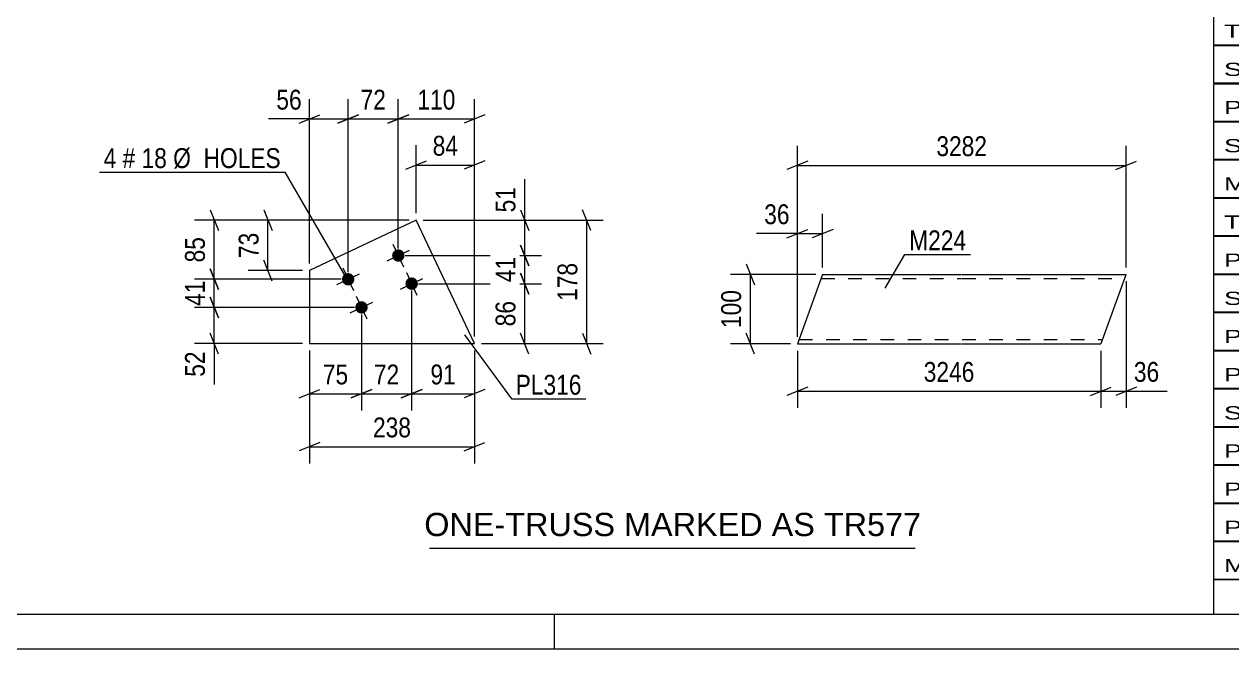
# Model space of a CAD drawing. Header units: millimetres. Extents: x 0 to 841, y 0 to 594.
# Drawn here: x 344.6 to 518.6, y 0 to 90 of the extents above; entities that cross this region are included whole.
import ezdxf

# ---------------------------------------------------------------- set-up
doc = ezdxf.new("R2010")
doc.units = ezdxf.units.MM
doc.linetypes.add('DXK_LINE_DOT2', pattern=[3.9198, 1.9599, -1.9599])
doc.styles.add('Arial', font='ARIAL.TTF', dxfattribs={"height": 0.2})
doc.styles.add('Arial Narrow', font='ARIALN.TTF', dxfattribs={"height": 0.2})

# ---------------------------------------------------------------- blocks, each defined once
blk = doc.blocks.new('Unknown-122568681-1133')
at = {"color": 5, "linetype": 'Continuous'}
for p, q in [((5, 5), (836, 5)), ((421, 0), (421, 5)), ((0, 0), (841, 0))]:
    blk.add_line(p, q, dxfattribs=at)
blk = doc.blocks.new('Part-122568681-7445 - 7439')
at = {"color": 2, "linetype": 'Continuous'}
for p, q in [((459.66, 53.97), (456.02, 43.97)), ((459.66, 53.97), (459.66, 53.97)), ((459.66, 53.97), (479.66, 53.97)), ((479.76, 53.97), (503.4, 53.97)), ((503.37, 53.88), (503.4, 53.97)), ((503.4, 53.97), (503.4, 53.97)), ((503.37, 53.88), (499.76, 43.97)), ((456.02, 43.97), (456.02, 43.97)), ((456.02, 43.97), (479.66, 43.97)), ((479.76, 43.97), (499.76, 43.97)), ((499.76, 43.97), (499.76, 43.97))]:
    blk.add_line(p, q, dxfattribs=at)
at = {"color": 7, "linetype": 'DXK_LINE_DOT2'}
for p, q in [((459.66, 53.97), (459.66, 53.97)), ((459.66, 53.97), (479.66, 53.97)), ((479.76, 53.97), (503.4, 53.97)), ((503.4, 53.97), (503.37, 53.88)), ((459.22, 52.77), (459.22, 52.77)), ((459.22, 52.77), (459.22, 52.77)), ((459.44, 53.37), (459.44, 53.37)), ((459.44, 53.37), (479.66, 53.37)), ((459.44, 53.37), (479.66, 53.37)), ((479.76, 53.37), (503.18, 53.37)), ((479.76, 53.37), (503.18, 53.37)), ((502.96, 52.77), (502.96, 52.77)), ((502.96, 52.77), (502.96, 52.77)), ((503.13, 53.23), (503.13, 53.23)), ((503.18, 53.37), (503.18, 53.37)), ((503.27, 53.62), (503.27, 53.62)), ((503.37, 53.88), (503.37, 53.88)), ((456.02, 43.97), (479.66, 43.97)), ((456.24, 44.57), (456.24, 44.57)), ((456.24, 44.57), (479.66, 44.57)), ((456.24, 44.57), (479.66, 44.57)), ((456.29, 44.72), (456.29, 44.72)), ((479.76, 44.57), (499.98, 44.57)), ((479.76, 44.57), (499.98, 44.57)), ((479.76, 43.97), (499.76, 43.97)), ((499.98, 44.57), (499.98, 44.57))]:
    blk.add_line(p, q, dxfattribs=at)
blk = doc.blocks.new('Part-122568681-12860 - 12859')
at = {"color": 2, "linetype": 'Continuous'}
for p, q in [((401.07, 61.78), (385.7, 54.51)), ((409.48, 43.99), (401.07, 61.78)), ((385.7, 54.51), (385.7, 43.99)), ((385.7, 43.99), (409.48, 43.99))]:
    blk.add_line(p, q, dxfattribs=at)
blk = doc.blocks.new('Bolt-122568681-12861 - 12859')
at = {"linetype": 'Continuous'}
for points in [[(399.31, 57.07, -1), (397.69, 56.3, -1)], [(392.08, 53.65, -1), (390.46, 52.88, -1)], [(401.24, 53.01, -1), (399.61, 52.24, -1)], [(394.01, 49.59, -1), (392.38, 48.82, -1)]]:
    blk.add_hatch(color=1, dxfattribs=at).paths.add_polyline_path(points)
at = {"color": 1, "linetype": 'Continuous'}
for p, q in [((396.87, 55.92), (400.13, 57.46)), ((397.73, 58.32), (399.27, 55.06)), ((389.64, 52.5), (392.9, 54.04)), ((390.5, 54.9), (392.04, 51.64)), ((399.66, 54.25), (401.19, 50.99)), ((398.8, 51.85), (402.05, 53.39)), ((392.42, 50.83), (393.96, 47.57)), ((391.57, 48.43), (394.82, 49.97))]:
    blk.add_line(p, q, dxfattribs=at)
blk = doc.blocks.new('StraightDimension-122568681-7497 - 7439')
at = {"color": 7, "linetype": 'Continuous'}
for p, q in [((456.02, 42.97), (456.02, 34.73)), ((499.76, 42.97), (499.76, 34.73)), ((457.52, 37.73), (454.52, 36.53)), ((456.02, 37.13), (499.76, 37.13)), ((498.26, 36.53), (501.26, 37.73))]:
    blk.add_line(p, q, dxfattribs=at)
at = {"color": 0}
blk.add_wipeout([(482.15, 37.88), (482.15, 42.08), (473.63, 42.08), (473.63, 37.88)], dxfattribs=at)
at = {"color": 3, "style": 'Arial Narrow'}
blk.add_text('3246', height=2.863, dxfattribs=at).set_placement((474.23, 38.48))
blk = doc.blocks.new('StraightDimension-122568681-7485 - 7439')
at = {"color": 7, "linetype": 'Continuous'}
for p, q in [((503.4, 52.97), (503.4, 34.73)), ((499.76, 42.97), (499.76, 34.73)), ((498.26, 36.53), (501.26, 37.73)), ((499.76, 37.13), (503.4, 37.13)), ((504.9, 37.73), (501.9, 36.53))]:
    blk.add_line(p, q, dxfattribs=at)
at = {"color": 0}
blk.add_wipeout([(508.78, 37.88), (508.78, 42.08), (503.92, 42.08), (503.92, 37.88)], dxfattribs=at)
at = {"color": 7, "linetype": 'Continuous'}
blk.add_line((503.4, 37.13), (509.31, 37.13), dxfattribs=at)
blk.add_line((503.4, 37.13), (509.31, 37.13), dxfattribs=at)
at = {"color": 3, "style": 'Arial Narrow'}
blk.add_text('36', height=2.863, dxfattribs=at).set_placement((504.52, 38.48))
blk = doc.blocks.new('StraightDimension-122568681-7461 - 7439')
at = {"color": 7, "linetype": 'Continuous'}
for p, q in [((456.02, 44.97), (456.02, 72.51)), ((503.4, 54.97), (503.4, 72.51)), ((457.52, 70.26), (454.52, 69.06)), ((456.02, 69.66), (503.4, 69.66)), ((501.9, 69.06), (504.9, 70.26))]:
    blk.add_line(p, q, dxfattribs=at)
at = {"color": 0}
blk.add_wipeout([(483.97, 70.41), (483.97, 74.61), (475.45, 74.61), (475.45, 70.41)], dxfattribs=at)
at = {"color": 3, "style": 'Arial Narrow'}
blk.add_text('3282', height=2.863, dxfattribs=at).set_placement((476.05, 71.01))
blk = doc.blocks.new('StraightDimension-122568681-7472 - 7439')
at = {"color": 7, "linetype": 'Continuous'}
for p, q in [((456.02, 44.97), (456.02, 62.7)), ((459.66, 54.97), (459.66, 62.7)), ((454.52, 59.25), (457.52, 60.45)), ((456.02, 59.85), (459.66, 59.85)), ((461.16, 60.45), (458.16, 59.25))]:
    blk.add_line(p, q, dxfattribs=at)
at = {"color": 0}
blk.add_wipeout([(455.49, 60.6), (455.49, 64.8), (450.64, 64.8), (450.64, 60.6)], dxfattribs=at)
at = {"color": 7, "linetype": 'Continuous'}
blk.add_line((456.02, 59.85), (450.11, 59.85), dxfattribs=at)
blk.add_line((456.02, 59.85), (450.11, 59.85), dxfattribs=at)
at = {"color": 3, "style": 'Arial Narrow'}
blk.add_text('36', height=2.863, dxfattribs=at).set_placement((451.24, 61.2))
blk = doc.blocks.new('StraightDimension-122568681-7448 - 7439')
at = {"color": 7, "linetype": 'Continuous'}
for p, q in [((458.66, 53.97), (446.4, 53.97)), ((448.65, 55.47), (449.85, 52.47)), ((449.25, 43.97), (449.25, 53.97)), ((449.85, 42.47), (448.65, 45.47)), ((455.02, 43.97), (446.4, 43.97))]:
    blk.add_line(p, q, dxfattribs=at)
at = {"color": 0}
blk.add_wipeout([(448.5, 52.32), (444.3, 52.32), (444.3, 45.63), (448.5, 45.63)], dxfattribs=at)
at = {"color": 3, "style": 'Arial Narrow'}
blk.add_text('100', height=2.863, rotation=90.0002, dxfattribs=at).set_placement((447.9, 46.23))
blk = doc.blocks.new('StraightDimension-122568681-13129 - 12859')
at = {"color": 7, "linetype": 'Continuous'}
for p, q in [((379.11, 63.28), (380.31, 60.28)), ((400.07, 61.78), (376.86, 61.78)), ((379.71, 54.51), (379.71, 61.78)), ((380.31, 53.01), (379.11, 56.01)), ((384.7, 54.51), (376.86, 54.51))]:
    blk.add_line(p, q, dxfattribs=at)
at = {"color": 0}
blk.add_wipeout([(378.96, 60.57), (374.76, 60.57), (374.76, 55.71), (378.96, 55.71)], dxfattribs=at)
at = {"color": 3, "style": 'Arial Narrow'}
blk.add_text('73', height=2.863, rotation=90.0002, dxfattribs=at).set_placement((378.36, 56.31))
blk = doc.blocks.new('StraightDimension-122568681-14884 - 12859')
at = {"color": 7, "linetype": 'Continuous'}
for p, q in [((416.13, 54.12), (417.33, 51.12)), ((401.42, 52.62), (419.13, 52.62)), ((416.73, 43.99), (416.73, 52.62)), ((417.33, 42.49), (416.13, 45.49)), ((410.48, 43.99), (419.13, 43.99))]:
    blk.add_line(p, q, dxfattribs=at)
at = {"color": 0}
blk.add_wipeout([(415.98, 50.73), (411.78, 50.73), (411.78, 45.88), (415.98, 45.88)], dxfattribs=at)
at = {"color": 3, "style": 'Arial Narrow'}
blk.add_text('86', height=2.863, rotation=90.0002, dxfattribs=at).set_placement((415.38, 46.48))
blk = doc.blocks.new('StraightDimension-122568681-13160 - 12859')
at = {"color": 7, "linetype": 'Continuous'}
for p, q in [((371.37, 54.77), (372.57, 51.77)), ((390.27, 53.27), (369.12, 53.27)), ((371.97, 49.2), (371.97, 53.27)), ((372.57, 47.7), (371.37, 50.7)), ((392.19, 49.2), (369.12, 49.2))]:
    blk.add_line(p, q, dxfattribs=at)
at = {"color": 0}
blk.add_wipeout([(371.22, 53.66), (367.02, 53.66), (367.02, 48.81), (371.22, 48.81)], dxfattribs=at)
at = {"color": 3, "style": 'Arial Narrow'}
blk.add_text('41', height=2.863, rotation=90.0002, dxfattribs=at).set_placement((370.62, 49.41))
blk = doc.blocks.new('StraightDimension-122568681-13135 - 12859')
at = {"color": 7, "linetype": 'Continuous'}
for p, q in [((426.25, 60.28), (425.05, 63.28)), ((402.07, 61.78), (428.05, 61.78)), ((425.65, 43.99), (425.65, 61.78)), ((425.05, 45.49), (426.25, 42.49)), ((410.48, 43.99), (428.05, 43.99))]:
    blk.add_line(p, q, dxfattribs=at)
at = {"color": 0}
blk.add_wipeout([(424.9, 56.23), (420.7, 56.23), (420.7, 49.54), (424.9, 49.54)], dxfattribs=at)
at = {"color": 3, "style": 'Arial Narrow'}
blk.add_text('178', height=2.863, rotation=90.0002, dxfattribs=at).set_placement((424.3, 50.14))
blk = doc.blocks.new('StraightDimension-122568681-13119 - 12859')
at = {"color": 7, "linetype": 'Continuous'}
for p, q in [((401.07, 62.78), (401.07, 72.57)), ((409.48, 44.99), (409.48, 72.57)), ((399.57, 69.12), (402.57, 70.32)), ((401.07, 69.72), (409.48, 69.72)), ((410.98, 70.32), (407.98, 69.12))]:
    blk.add_line(p, q, dxfattribs=at)
at = {"color": 0}
blk.add_wipeout([(407.71, 70.47), (407.71, 74.67), (402.85, 74.67), (402.85, 70.47)], dxfattribs=at)
at = {"color": 3, "style": 'Arial Narrow'}
blk.add_text('84', height=2.863, dxfattribs=at).set_placement((403.45, 71.07))
blk = doc.blocks.new('StraightDimension-122568681-13125 - 12859')
at = {"color": 7, "linetype": 'Continuous'}
for p, q in [((385.7, 42.99), (385.7, 26.73)), ((409.48, 42.99), (409.48, 26.73)), ((387.2, 29.73), (384.2, 28.53)), ((407.98, 28.53), (410.98, 29.73)), ((385.7, 29.13), (409.48, 29.13))]:
    blk.add_line(p, q, dxfattribs=at)
at = {"color": 0}
blk.add_wipeout([(400.94, 29.88), (400.94, 34.08), (394.25, 34.08), (394.25, 29.88)], dxfattribs=at)
at = {"color": 3, "style": 'Arial Narrow'}
blk.add_text('238', height=2.863, dxfattribs=at).set_placement((394.85, 30.48))
blk = doc.blocks.new('StraightDimension-122568681-13139 - 12859')
at = {"color": 7, "linetype": 'Continuous'}
for p, q in [((398.5, 57.69), (398.5, 79.21)), ((409.48, 44.99), (409.48, 79.21)), ((397, 75.76), (400, 76.96)), ((410.98, 76.96), (407.98, 75.76)), ((398.5, 76.36), (409.48, 76.36))]:
    blk.add_line(p, q, dxfattribs=at)
at = {"color": 0}
blk.add_wipeout([(407.33, 77.11), (407.33, 81.31), (400.65, 81.31), (400.65, 77.11)], dxfattribs=at)
at = {"color": 3, "style": 'Arial Narrow'}
blk.add_text('110', height=2.863, dxfattribs=at).set_placement((401.25, 77.71))
blk = doc.blocks.new('StraightDimension-122568681-13140 - 12859')
at = {"color": 7, "linetype": 'Continuous'}
for p, q in [((391.27, 54.27), (391.27, 79.21)), ((398.5, 57.69), (398.5, 79.21)), ((389.77, 75.76), (392.77, 76.96)), ((400, 76.96), (397, 75.76)), ((391.27, 76.36), (398.5, 76.36))]:
    blk.add_line(p, q, dxfattribs=at)
at = {"color": 0}
blk.add_wipeout([(397.31, 77.11), (397.31, 81.31), (392.46, 81.31), (392.46, 77.11)], dxfattribs=at)
at = {"color": 3, "style": 'Arial Narrow'}
blk.add_text('72', height=2.863, dxfattribs=at).set_placement((393.06, 77.71))
blk = doc.blocks.new('StraightDimension-122568681-13141 - 12859')
at = {"color": 7, "linetype": 'Continuous'}
for p, q in [((385.7, 55.51), (385.7, 79.21)), ((391.27, 54.27), (391.27, 79.21)), ((384.2, 75.76), (387.2, 76.96)), ((392.77, 76.96), (389.77, 75.76)), ((385.7, 76.36), (391.27, 76.36))]:
    blk.add_line(p, q, dxfattribs=at)
at = {"color": 0}
blk.add_wipeout([(385.18, 77.11), (385.18, 81.31), (380.32, 81.31), (380.32, 77.11)], dxfattribs=at)
at = {"color": 7, "linetype": 'Continuous'}
blk.add_line((385.7, 76.36), (379.8, 76.36), dxfattribs=at)
blk.add_line((385.7, 76.36), (379.8, 76.36), dxfattribs=at)
at = {"color": 3, "style": 'Arial Narrow'}
blk.add_text('56', height=2.863, dxfattribs=at).set_placement((380.92, 77.71))
blk = doc.blocks.new('StraightDimension-122568681-13159 - 12859')
at = {"color": 7, "linetype": 'Continuous'}
for p, q in [((371.37, 63.28), (372.57, 60.28)), ((400.07, 61.78), (369.12, 61.78)), ((371.97, 53.27), (371.97, 61.78)), ((372.57, 51.77), (371.37, 54.77)), ((390.27, 53.27), (369.12, 53.27))]:
    blk.add_line(p, q, dxfattribs=at)
at = {"color": 0}
blk.add_wipeout([(371.22, 59.95), (367.02, 59.95), (367.02, 55.09), (371.22, 55.09)], dxfattribs=at)
at = {"color": 3, "style": 'Arial Narrow'}
blk.add_text('85', height=2.863, rotation=90.0002, dxfattribs=at).set_placement((370.62, 55.69))
blk = doc.blocks.new('StraightDimension-122568681-14906 - 12859')
at = {"color": 7, "linetype": 'Continuous'}
for p, q in [((400.42, 51.62), (400.42, 34.36)), ((393.19, 48.2), (393.19, 34.36)), ((391.69, 36.16), (394.69, 37.36)), ((393.19, 36.76), (400.42, 36.76)), ((401.92, 37.36), (398.92, 36.16))]:
    blk.add_line(p, q, dxfattribs=at)
at = {"color": 0}
blk.add_wipeout([(399.24, 37.51), (399.24, 41.71), (394.38, 41.71), (394.38, 37.51)], dxfattribs=at)
at = {"color": 3, "style": 'Arial Narrow'}
blk.add_text('72', height=2.863, dxfattribs=at).set_placement((394.98, 38.11))
blk = doc.blocks.new('StraightDimension-122568681-13161 - 12859')
at = {"color": 7, "linetype": 'Continuous'}
for p, q in [((371.37, 50.7), (372.57, 47.7)), ((392.19, 49.2), (369.12, 49.2)), ((371.97, 43.99), (371.97, 49.2)), ((372.57, 42.49), (371.37, 45.49)), ((384.7, 43.99), (369.12, 43.99))]:
    blk.add_line(p, q, dxfattribs=at)
at = {"color": 0}
blk.add_wipeout([(371.22, 43.47), (367.02, 43.47), (367.02, 38.61), (371.22, 38.61)], dxfattribs=at)
at = {"color": 7, "linetype": 'Continuous'}
blk.add_line((371.97, 43.99), (371.97, 38.09), dxfattribs=at)
blk.add_line((371.97, 43.99), (371.97, 38.09), dxfattribs=at)
at = {"color": 3, "style": 'Arial Narrow'}
blk.add_text('52', height=2.863, rotation=90.0002, dxfattribs=at).set_placement((370.62, 39.21))
blk = doc.blocks.new('StraightDimension-122568681-14882 - 12859')
at = {"color": 7, "linetype": 'Continuous'}
for p, q in [((416.13, 63.28), (417.33, 60.28)), ((402.07, 61.78), (419.13, 61.78)), ((416.73, 56.69), (416.73, 61.78)), ((417.33, 55.19), (416.13, 58.19)), ((399.5, 56.69), (419.13, 56.69))]:
    blk.add_line(p, q, dxfattribs=at)
at = {"color": 0}
blk.add_wipeout([(415.98, 67.16), (411.78, 67.16), (411.78, 62.3), (415.98, 62.3)], dxfattribs=at)
at = {"color": 7, "linetype": 'Continuous'}
blk.add_line((416.73, 61.78), (416.73, 67.68), dxfattribs=at)
blk.add_line((416.73, 61.78), (416.73, 67.68), dxfattribs=at)
at = {"color": 3, "style": 'Arial Narrow'}
blk.add_text('51', height=2.863, rotation=90.0002, dxfattribs=at).set_placement((415.38, 62.9))
blk = doc.blocks.new('StraightDimension-122568681-14883 - 12859')
at = {"color": 7, "linetype": 'Continuous'}
for p, q in [((416.13, 58.19), (417.33, 55.19)), ((399.5, 56.69), (419.13, 56.69)), ((416.73, 52.62), (416.73, 56.69)), ((417.33, 51.12), (416.13, 54.12)), ((401.42, 52.62), (419.13, 52.62))]:
    blk.add_line(p, q, dxfattribs=at)
at = {"color": 0}
blk.add_wipeout([(415.98, 57.08), (411.78, 57.08), (411.78, 52.23), (415.98, 52.23)], dxfattribs=at)
at = {"color": 3, "style": 'Arial Narrow'}
blk.add_text('41', height=2.863, rotation=90.0002, dxfattribs=at).set_placement((415.38, 52.83))
blk = doc.blocks.new('StraightDimension-122568681-14905 - 12859')
at = {"color": 7, "linetype": 'Continuous'}
for p, q in [((400.42, 51.62), (400.42, 34.36)), ((409.48, 42.99), (409.48, 34.36)), ((398.92, 36.16), (401.92, 37.36)), ((400.42, 36.76), (409.48, 36.76)), ((410.98, 37.36), (407.98, 36.16))]:
    blk.add_line(p, q, dxfattribs=at)
at = {"color": 0}
blk.add_wipeout([(407.38, 37.51), (407.38, 41.71), (402.53, 41.71), (402.53, 37.51)], dxfattribs=at)
at = {"color": 3, "style": 'Arial Narrow'}
blk.add_text('91', height=2.863, dxfattribs=at).set_placement((403.13, 38.11))
blk = doc.blocks.new('StraightDimension-122568681-14907 - 12859')
at = {"color": 7, "linetype": 'Continuous'}
for p, q in [((393.19, 48.2), (393.19, 34.36)), ((385.7, 42.99), (385.7, 34.36)), ((384.2, 36.16), (387.2, 37.36)), ((385.7, 36.76), (393.19, 36.76)), ((394.69, 37.36), (391.69, 36.16))]:
    blk.add_line(p, q, dxfattribs=at)
at = {"color": 0}
blk.add_wipeout([(391.88, 37.51), (391.88, 41.71), (387.02, 41.71), (387.02, 37.51)], dxfattribs=at)
at = {"color": 3, "style": 'Arial Narrow'}
blk.add_text('75', height=2.863, dxfattribs=at).set_placement((387.62, 38.11))
blk = doc.blocks.new('Unknown-122568681-15229')
at = {"color": 7, "linetype": 'Continuous'}
for p, q in [((516, 130.25), (676, 130.25)), ((516, 119), (516, 130.25)), ((676, 130.25), (676, 119)), ((516, 119), (676, 119)), ((516, 119), (516, 114)), ((676, 119), (676, 114)), ((516, 114), (676, 114)), ((516, 114), (516, 109)), ((540, 114), (540, 109)), ((575.5, 114), (575.5, 109)), ((601.5, 114), (601.5, 109)), ((614.5, 114), (614.5, 109)), ((632, 114), (632, 109)), ((654, 114), (654, 109)), ((676, 114), (676, 109)), ((516, 109), (676, 109)), ((516, 108.95), (516, 103.55)), ((516, 108.95), (676, 108.95)), ((540, 109), (540, 103.5)), ((575.5, 109), (575.5, 103.5)), ((601.5, 109), (601.5, 103.5)), ((614.5, 109), (614.5, 103.5)), ((632, 109), (632, 103.5)), ((654, 109), (654, 103.5)), ((676, 108.95), (676, 103.55)), ((516, 103.55), (676, 103.55)), ((516, 103.45), (516, 98.05)), ((516, 103.45), (676, 103.45)), ((540, 103.5), (540, 98)), ((575.5, 103.5), (575.5, 98)), ((601.5, 103.5), (601.5, 98)), ((614.5, 103.5), (614.5, 98)), ((632, 103.5), (632, 98)), ((654, 103.5), (654, 98)), ((676, 103.45), (676, 98.05)), ((516, 98.05), (676, 98.05)), ((516, 97.95), (516, 92.55)), ((516, 97.95), (676, 97.95)), ((540, 98), (540, 92.5)), ((575.5, 98), (575.5, 92.5)), ((601.5, 98), (601.5, 92.5)), ((614.5, 98), (614.5, 92.5)), ((632, 98), (632, 92.5)), ((654, 98), (654, 92.5)), ((676, 97.95), (676, 92.55)), ((516, 92.55), (676, 92.55)), ((516, 92.45), (516, 87.05)), ((516, 92.45), (676, 92.45)), ((540, 92.5), (540, 87)), ((575.5, 92.5), (575.5, 87)), ((601.5, 92.5), (601.5, 87)), ((614.5, 92.5), (614.5, 87)), ((632, 92.5), (632, 87)), ((654, 92.5), (654, 87)), ((676, 92.45), (676, 87.05)), ((516, 87.05), (676, 87.05)), ((516, 86.95), (516, 81.55)), ((516, 86.95), (676, 86.95)), ((540, 87), (540, 81.5)), ((575.5, 87), (575.5, 81.5)), ((601.5, 87), (601.5, 81.5)), ((614.5, 87), (614.5, 81.5)), ((632, 87), (632, 81.5)), ((654, 87), (654, 81.5)), ((676, 86.95), (676, 81.55)), ((516, 81.55), (676, 81.55)), ((516, 81.45), (516, 76.05)), ((516, 81.45), (676, 81.45)), ((540, 81.5), (540, 76)), ((575.5, 81.5), (575.5, 76)), ((601.5, 81.5), (601.5, 76)), ((614.5, 81.5), (614.5, 76)), ((632, 81.5), (632, 76)), ((654, 81.5), (654, 76)), ((676, 81.45), (676, 76.05)), ((516, 76.05), (676, 76.05)), ((516, 75.95), (516, 70.55)), ((516, 75.95), (676, 75.95)), ((540, 76), (540, 70.5)), ((575.5, 76), (575.5, 70.5)), ((601.5, 76), (601.5, 70.5)), ((614.5, 76), (614.5, 70.5)), ((632, 76), (632, 70.5)), ((654, 76), (654, 70.5)), ((676, 75.95), (676, 70.55)), ((516, 70.55), (676, 70.55)), ((516, 70.45), (516, 65.05)), ((516, 70.45), (676, 70.45)), ((540, 70.5), (540, 65)), ((575.5, 70.5), (575.5, 65)), ((601.5, 70.5), (601.5, 65)), ((614.5, 70.5), (614.5, 65)), ((632, 70.5), (632, 65)), ((654, 70.5), (654, 65)), ((676, 70.45), (676, 65.05)), ((516, 65.05), (676, 65.05)), ((516, 64.95), (516, 59.55)), ((516, 64.95), (676, 64.95)), ((540, 65), (540, 59.5)), ((575.5, 65), (575.5, 59.5)), ((601.5, 65), (601.5, 59.5)), ((614.5, 65), (614.5, 59.5)), ((632, 65), (632, 59.5)), ((654, 65), (654, 59.5)), ((676, 64.95), (676, 59.55)), ((516, 59.55), (676, 59.55)), ((516, 59.45), (516, 54.05)), ((516, 59.45), (676, 59.45)), ((540, 59.5), (540, 54)), ((575.5, 59.5), (575.5, 54)), ((601.5, 59.5), (601.5, 54)), ((614.5, 59.5), (614.5, 54)), ((632, 59.5), (632, 54)), ((654, 59.5), (654, 54)), ((676, 59.45), (676, 54.05)), ((516, 54.05), (676, 54.05)), ((540, 54), (540, 48.5)), ((575.5, 54), (575.5, 48.5)), ((601.5, 54), (601.5, 48.5)), ((614.5, 54), (614.5, 48.5)), ((632, 54), (632, 48.5)), ((654, 54), (654, 48.5)), ((516, 53.95), (516, 48.55)), ((516, 53.95), (676, 53.95)), ((676, 53.95), (676, 48.55)), ((516, 48.55), (676, 48.55)), ((516, 48.45), (516, 43.05)), ((516, 48.45), (676, 48.45)), ((540, 48.5), (540, 43)), ((575.5, 48.5), (575.5, 43)), ((601.5, 48.5), (601.5, 43)), ((614.5, 48.5), (614.5, 43)), ((632, 48.5), (632, 43)), ((654, 48.5), (654, 43)), ((676, 48.45), (676, 43.05)), ((516, 43.05), (676, 43.05)), ((516, 42.95), (516, 37.55)), ((516, 42.95), (676, 42.95)), ((540, 43), (540, 37.5)), ((575.5, 43), (575.5, 37.5)), ((601.5, 43), (601.5, 37.5)), ((614.5, 43), (614.5, 37.5)), ((632, 43), (632, 37.5)), ((654, 43), (654, 37.5)), ((676, 42.95), (676, 37.55)), ((516, 37.55), (676, 37.55)), ((516, 37.45), (516, 32.05)), ((516, 37.45), (676, 37.45)), ((540, 37.5), (540, 32)), ((575.5, 37.5), (575.5, 32)), ((601.5, 37.5), (601.5, 32)), ((614.5, 37.5), (614.5, 32)), ((632, 37.5), (632, 32)), ((654, 37.5), (654, 32)), ((676, 37.45), (676, 32.05)), ((516, 32.05), (676, 32.05)), ((516, 31.95), (516, 26.55)), ((516, 31.95), (676, 31.95)), ((540, 32), (540, 26.5)), ((575.5, 32), (575.5, 26.5)), ((601.5, 32), (601.5, 26.5)), ((614.5, 32), (614.5, 26.5)), ((632, 32), (632, 26.5)), ((654, 32), (654, 26.5)), ((676, 31.95), (676, 26.55)), ((516, 26.55), (676, 26.55)), ((516, 26.45), (516, 21.05)), ((516, 26.45), (676, 26.45)), ((540, 26.5), (540, 21)), ((575.5, 26.5), (575.5, 21)), ((601.5, 26.5), (601.5, 21)), ((614.5, 26.5), (614.5, 21)), ((632, 26.5), (632, 21)), ((654, 26.5), (654, 21)), ((676, 26.45), (676, 21.05)), ((516, 21.05), (676, 21.05)), ((516, 20.95), (516, 15.55)), ((516, 20.95), (676, 20.95)), ((540, 21), (540, 15.5)), ((575.5, 21), (575.5, 15.5)), ((601.5, 21), (601.5, 15.5)), ((614.5, 21), (614.5, 15.5)), ((632, 21), (632, 15.5)), ((654, 21), (654, 15.5)), ((676, 20.95), (676, 15.55)), ((516, 15.55), (676, 15.55)), ((516, 15.45), (516, 10.05)), ((516, 15.45), (676, 15.45)), ((540, 15.5), (540, 10)), ((575.5, 15.5), (575.5, 10)), ((601.5, 15.5), (601.5, 10)), ((614.5, 15.5), (614.5, 10)), ((632, 15.5), (632, 10)), ((654, 15.5), (654, 10)), ((676, 15.45), (676, 10.05)), ((516, 10.05), (676, 10.05)), ((516, 10), (676, 10)), ((516, 10), (516, 5)), ((632, 10), (632, 5)), ((654, 10), (654, 5)), ((676, 10), (676, 5)), ((516, 5), (676, 5))]:
    blk.add_line(p, q, dxfattribs=at)
at = {"color": 7, "style": 'Arial Narrow'}
for s, height, width, p in [('GENERAL NOTES & WELD DETAILS :', 2.8633, 1.4, (517.15, 122.56)), ('REFER TYP DRAWING TYP-01', 1.9089, 1.6, (600.7, 122.66)), ("MATERIAL LIST FOR ASSEMBLY MK'D", 1.9089, 1.6, (517.15, 115.06)), ('TR577', 1.909, 1.794707, (609.9, 114.97)), ('1', 1.91, 1.794707, (638.08, 115.06)), ('No. Required', 1.9089, 1.6, (647.41, 115.06)), ('Mark', 1.909, 1.7, (517.34, 110)), ('Profile', 1.909, 1.7, (550.41, 110)), ('Material', 1.909, 1.7, (580.54, 110.06)), ('No.', 1.909, 1.7, (605.5, 110.06)), ('Length', 1.909, 1.7, (616, 110.06)), ('Area', 1.909, 1.7, (638.5, 110.06)), ('Weight', 1.909, 1.7, (658, 110.06))]:
    blk.add_text(s, height=height, dxfattribs=dict(at, width=width)).set_placement(p)
at = {"color": 7, "linetype": 'Continuous', "style": 'Arial Narrow'}
for s, height, width, p in [('M224', 1.909, 1.794707, (517.5, 104.56)), ('SHS100*6', 1.909, 1.794707, (542, 104.56)), ('E350', 1.909, 1.794707, (581.74, 104.56)), ('8', 1.91, 1.794707, (605.86, 104.56)), ('3282', 1.909, 1.794707, (618.58, 104.56)), ('1.3', 1.909, 1.794707, (642.32, 104.56)), ('459.8', 1.909, 1.794707, (658.96, 104.56)), ('M221', 1.909, 1.794707, (517.5, 99.06)), ('SHS100*6', 1.909, 1.794707, (542, 99.06)), ('E350', 1.909, 1.794707, (581.74, 99.06)), ('7', 1.91, 1.794707, (605.86, 99.06)), ('3183', 1.909, 1.794707, (618.58, 99.06)), ('1.2', 1.909, 1.794707, (642.32, 99.06)), ('384.8', 1.909, 1.794707, (658.96, 99.06)), ('BC179', 1.909, 1.794707, (517.5, 93.56)), ('SHS100*6', 1.909, 1.794707, (542, 93.56)), ('E350', 1.909, 1.794707, (581.74, 93.56)), ('1', 1.91, 1.794707, (605.86, 93.56)), ('17782', 1.909, 1.794707, (616.4, 93.56)), ('7.1', 1.909, 1.794707, (642.32, 93.56)), ('314.9', 1.909, 1.794707, (658.96, 93.56)), ('TR577', 1.909, 1.794707, (517.5, 88.06)), ('SHS100*6', 1.909, 1.794707, (542, 88.06)), ('E350', 1.909, 1.794707, (581.74, 88.06)), ('1', 1.91, 1.794707, (605.86, 88.06)), ('17502', 1.909, 1.794707, (616.4, 88.06)), ('7.0', 1.909, 1.794707, (642.32, 88.06)), ('310.0', 1.909, 1.794707, (658.96, 88.06)), ('SP20', 1.909, 1.794707, (517.5, 82.56)), ('PL20*380', 1.909, 1.794707, (542, 82.56)), ('E350', 1.909, 1.794707, (581.74, 82.56)), ('6', 1.91, 1.794707, (605.86, 82.56)), ('380', 1.909, 1.794707, (620.77, 82.56)), ('0.3', 1.909, 1.794707, (642.32, 82.56)), ('136.0', 1.909, 1.794707, (658.96, 82.56)), ('PL581', 1.909, 1.794707, (517.5, 77.06)), ('PL12*300', 1.909, 1.794707, (542, 77.06)), ('E350', 1.909, 1.794707, (581.74, 77.06)), ('13', 1.909, 1.794707, (604.76, 77.06)), ('310', 1.909, 1.794707, (620.77, 77.06)), ('0.2', 1.909, 1.794707, (642.32, 77.06)), ('113.9', 1.909, 1.794707, (658.96, 77.06)), ('SP19', 1.909, 1.794707, (517.5, 71.56)), ('PL16*325', 1.909, 1.794707, (542, 71.56)), ('E350', 1.909, 1.794707, (581.74, 71.56)), ('4', 1.91, 1.794707, (605.86, 71.56)), ('325', 1.909, 1.794707, (620.77, 71.56)), ('0.2', 1.909, 1.794707, (642.32, 71.56)), ('53.1', 1.909, 1.794707, (661.14, 71.56)), ('M1362', 1.909, 1.794707, (517.5, 66.06)), ('RHS100*100*6', 1.9089, 1.794707, (542, 66.06)), ('E350', 1.909, 1.794707, (581.74, 66.06)), ('13', 1.909, 1.794707, (604.76, 66.06)), ('196', 1.909, 1.794707, (620.77, 66.06)), ('0.1', 1.909, 1.794707, (642.32, 66.06)), ('45.1', 1.909, 1.794707, (661.14, 66.06)), ('TB74', 1.909, 1.794707, (517.5, 60.56)), ('RHS150*110*6', 1.9089, 1.794707, (542, 60.56)), ('E350', 1.909, 1.794707, (581.74, 60.56)), ('6', 1.91, 1.794707, (605.86, 60.56)), ('200', 1.909, 1.794707, (620.77, 60.56)), ('0.1', 1.909, 1.794707, (642.32, 60.56)), ('28.0', 1.909, 1.794707, (661.14, 60.56)), ('PL538', 1.909, 1.794707, (517.5, 55.06)), ('PL10*150', 1.909, 1.794707, (542, 55.06)), ('E350', 1.909, 1.794707, (581.74, 55.06)), ('6', 1.91, 1.794707, (605.86, 55.06)), ('170', 1.909, 1.794707, (620.77, 55.06)), ('0.1', 1.909, 1.794707, (642.32, 55.06)), ('12.0', 1.909, 1.794707, (661.14, 55.06)), ('ST33', 1.909, 1.794707, (517.5, 49.56)), ('PL8*100', 1.909, 1.794707, (542, 49.56)), ('E350', 1.909, 1.794707, (581.74, 49.56)), ('24', 1.909, 1.794707, (604.76, 49.56)), ('135', 1.909, 1.794707, (620.77, 49.56)), ('0.0', 1.909, 1.794707, (642.32, 49.56)), ('10.0', 1.909, 1.794707, (661.14, 49.56)), ('PL344', 1.909, 1.794707, (517.5, 44.06)), ('PL12*275', 1.909, 1.794707, (542, 44.06)), ('E350', 1.909, 1.794707, (581.74, 44.06)), ('1', 1.91, 1.794707, (605.86, 44.06)), ('401', 1.909, 1.794707, (620.77, 44.06)), ('0.2', 1.909, 1.794707, (642.32, 44.06)), ('9.4', 1.909, 1.794707, (663.33, 44.06)), ('PL345', 1.909, 1.794707, (517.5, 38.56)), ('PL12*265', 1.909, 1.794707, (542, 38.56)), ('E350', 1.909, 1.794707, (581.74, 38.56)), ('1', 1.91, 1.794707, (605.86, 38.56)), ('401', 1.909, 1.794707, (620.77, 38.56)), ('0.2', 1.909, 1.794707, (642.32, 38.56)), ('9.0', 1.909, 1.794707, (663.33, 38.56)), ('ST32', 1.909, 1.794707, (517.5, 33.06)), ('PL8*100', 1.909, 1.794707, (542, 33.06)), ('E350', 1.909, 1.794707, (581.74, 33.06)), ('24', 1.909, 1.794707, (604.76, 33.06)), ('121', 1.909, 1.794707, (620.77, 33.06)), ('0.0', 1.909, 1.794707, (642.32, 33.06)), ('8.9', 1.909, 1.794707, (663.33, 33.06)), ('PL343', 1.909, 1.794707, (517.5, 27.56)), ('PL10*120', 1.909, 1.794707, (542, 27.56)), ('E350', 1.909, 1.794707, (581.74, 27.56)), ('2', 1.91, 1.794707, (605.86, 27.56)), ('401', 1.909, 1.794707, (620.77, 27.56)), ('0.1', 1.909, 1.794707, (642.32, 27.56)), ('7.6', 1.909, 1.794707, (663.33, 27.56)), ('PL316', 1.909, 1.794707, (517.5, 22.06)), ('PL12*178', 1.909, 1.794707, (542, 22.06)), ('E350', 1.909, 1.794707, (581.74, 22.06)), ('2', 1.91, 1.794707, (605.86, 22.06)), ('238', 1.909, 1.794707, (620.77, 22.06)), ('0.1', 1.909, 1.794707, (642.32, 22.06)), ('5.5', 1.909, 1.794707, (663.33, 22.06)), ('PL317', 1.909, 1.794707, (517.5, 16.56)), ('PL10*120', 1.909, 1.794707, (542, 16.56)), ('E350', 1.909, 1.794707, (581.74, 16.56)), ('2', 1.91, 1.794707, (605.86, 16.56)), ('238', 1.909, 1.794707, (620.77, 16.56)), ('0.1', 1.909, 1.794707, (642.32, 16.56)), ('4.5', 1.909, 1.794707, (663.33, 16.56)), ('M1450', 1.909, 1.794707, (517.5, 11.06)), ('RHS100*100*6', 1.9089, 1.794707, (542, 11.06)), ('E350', 1.909, 1.794707, (581.74, 11.06)), ('1', 1.91, 1.794707, (605.86, 11.06)), ('220', 1.909, 1.794707, (620.77, 11.06)), ('0.1', 1.909, 1.794707, (642.32, 11.06)), ('3.9', 1.909, 1.794707, (663.33, 11.06)), ('Total', 1.909, 1.7, (618.33, 6.5)), ('42.5', 1.909, 1.794707, (639.64, 6.5)), ('1916.4', 1.909, 1.794707, (656.77, 6.5))]:
    blk.add_text(s, height=height, dxfattribs=dict(at, width=width)).set_placement(p)
blk = doc.blocks.new('Unknown-122568681-15230')
at = {"color": 7, "linetype": 'Continuous'}
blk.add_line((403, 14.5), (473, 14.5), dxfattribs=at)
at = {"color": 7, "style": 'Arial'}
blk.add_text('ONE-TRUSS MARKED AS TR577', height=3.3428, dxfattribs=at).set_placement((402.24, 16.25))
blk = doc.blocks.new('Mark-122568681-7441 - 7439')
at = {"color": 0}
blk.add_wipeout([(480.35, 57.44), (480.35, 60.44), (472.13, 60.44), (472.13, 57.44)], dxfattribs=at)
blk.add_wipeout([(480.35, 57.44), (480.35, 60.44), (472.13, 60.44), (472.13, 57.44)], dxfattribs=at)
at = {"color": 30, "linetype": 'Continuous'}
for p, q in [((468.69, 52), (471.53, 56.84)), ((471.53, 56.84), (480.95, 56.84))]:
    blk.add_line(p, q, dxfattribs=at)
at = {"color": 3, "style": 'Arial Narrow'}
blk.add_text('M224', height=2.863, dxfattribs=at).set_placement((472.13, 57.44))
blk = doc.blocks.new('Mark-122568681-13196 - 12859')
at = {"color": 0}
blk.add_wipeout([(424.91, 36.63), (424.91, 39.63), (415.41, 39.63), (415.41, 36.63)], dxfattribs=at)
blk.add_wipeout([(424.91, 36.63), (424.91, 39.63), (415.41, 39.63), (415.41, 36.63)], dxfattribs=at)
at = {"color": 30, "linetype": 'Continuous'}
for p, q in [((408.03, 45.24), (414.81, 36.03)), ((414.81, 36.03), (425.51, 36.03))]:
    blk.add_line(p, q, dxfattribs=at)
at = {"color": 3, "style": 'Arial Narrow'}
blk.add_text('PL316', height=2.863, dxfattribs=at).set_placement((415.41, 36.63))
blk = doc.blocks.new('Mark-122568681-14927 - 12859')
at = {"color": 0}
for points in [[(357.86, 69.29), (357.86, 72.29), (356.03, 72.29), (356.03, 69.29)], [(360.59, 69.29), (360.59, 72.29), (358.76, 72.29), (358.76, 69.29)], [(365.15, 69.29), (365.15, 72.29), (361.49, 72.29), (361.49, 69.29)], [(381.57, 69.29), (381.57, 72.29), (366.05, 72.29), (366.05, 69.29)]]:
    blk.add_wipeout(points, dxfattribs=at)
for points in [[(357.86, 69.29), (357.86, 72.29), (356.03, 72.29), (356.03, 69.29)], [(360.59, 69.29), (360.59, 72.29), (358.76, 72.29), (358.76, 69.29)], [(365.15, 69.29), (365.15, 72.29), (361.49, 72.29), (361.49, 69.29)], [(381.57, 69.29), (381.57, 72.29), (366.05, 72.29), (366.05, 69.29)]]:
    blk.add_wipeout(points, dxfattribs=at)
at = {"color": 7, "linetype": 'Continuous'}
for p in [(355.43, 68.69), (391.14, 53.27)]:
    blk.add_line(p, (382.17, 68.69), dxfattribs=at)
at = {"color": 3, "style": 'Arial Narrow'}
for s, height, p in [('4', 2.86, (356.03, 69.29)), ('#', 2.86, (358.76, 69.29)), ('18', 2.863, (361.49, 69.29)), ('Ø  HOLES', 2.863, (366.05, 69.29))]:
    blk.add_text(s, height=height, dxfattribs=at).set_placement(p)

msp = doc.modelspace()

# ---------------------------------------------------------------- block references
for name in ['Unknown-122568681-1133', 'Unknown-122568681-15229', 'Part-122568681-12860 - 12859', 'Bolt-122568681-12861 - 12859', 'Part-122568681-7445 - 7439', 'Unknown-122568681-15230']:
    msp.add_blockref(name, (0, 0))

# ---------------------------------------------------------------- next in the draw order: block references
for name in ['StraightDimension-122568681-13129 - 12859', 'StraightDimension-122568681-14884 - 12859', 'StraightDimension-122568681-7497 - 7439']:
    msp.add_blockref(name, (0, 0))

# ---------------------------------------------------------------- next in the draw order: block references
for name in ['StraightDimension-122568681-13135 - 12859', 'StraightDimension-122568681-13160 - 12859', 'StraightDimension-122568681-7485 - 7439']:
    msp.add_blockref(name, (0, 0))

# ---------------------------------------------------------------- next in the draw order: block references
for name in ['StraightDimension-122568681-13119 - 12859', 'StraightDimension-122568681-7461 - 7439', 'StraightDimension-122568681-13125 - 12859']:
    msp.add_blockref(name, (0, 0))

# ---------------------------------------------------------------- next in the draw order: block references
for name in ['StraightDimension-122568681-13139 - 12859', 'StraightDimension-122568681-7472 - 7439', 'Mark-122568681-7441 - 7439']:
    msp.add_blockref(name, (0, 0))

# ---------------------------------------------------------------- next in the draw order: block references
for name in ['StraightDimension-122568681-13140 - 12859', 'StraightDimension-122568681-7448 - 7439']:
    msp.add_blockref(name, (0, 0))

# ---------------------------------------------------------------- next in the draw order: block references
msp.add_blockref('StraightDimension-122568681-13141 - 12859', (0, 0))

# ---------------------------------------------------------------- next in the draw order: block references
msp.add_blockref('StraightDimension-122568681-13159 - 12859', (0, 0))

# ---------------------------------------------------------------- next in the draw order: block references
for name in ['Mark-122568681-14927 - 12859', 'StraightDimension-122568681-14882 - 12859', 'StraightDimension-122568681-14906 - 12859']:
    msp.add_blockref(name, (0, 0))

# ---------------------------------------------------------------- next in the draw order: block references
for name in ['StraightDimension-122568681-14883 - 12859', 'StraightDimension-122568681-13161 - 12859']:
    msp.add_blockref(name, (0, 0))

# ---------------------------------------------------------------- next in the draw order: block references
for name in ['StraightDimension-122568681-14905 - 12859', 'StraightDimension-122568681-14907 - 12859']:
    msp.add_blockref(name, (0, 0))

# ---------------------------------------------------------------- next in the draw order: block references
msp.add_blockref('Mark-122568681-13196 - 12859', (0, 0))

doc.saveas('drawing.dxf')
